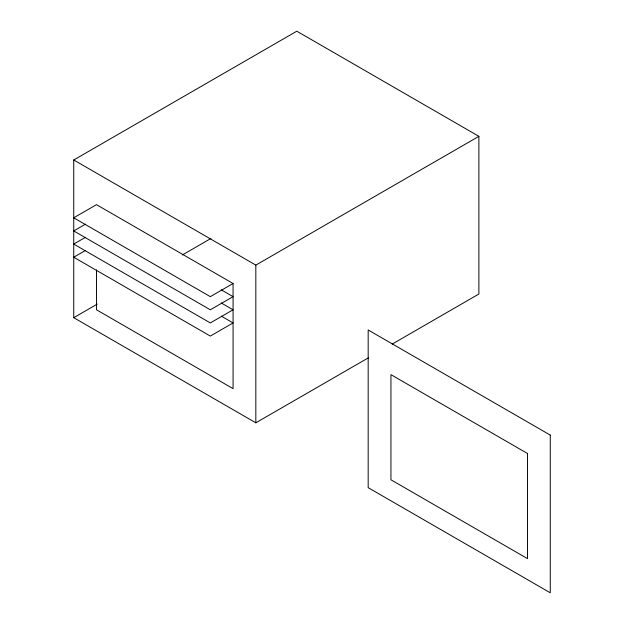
<?xml version="1.0" encoding="UTF-8"?>
<svg xmlns="http://www.w3.org/2000/svg" width="624" height="624" viewBox="0 0 624 624"><rect width="100%" height="100%" fill="white"/><g stroke="black" fill="none" stroke-linecap="round" stroke-linejoin="round"><path stroke-width="0.94" d="M368.628 357.685L255.832 422.807L73.741 317.678L73.741 159.986L296.806 31.2L478.889 136.328L478.889 294.021L392.192 344.081M85.543 224.133L73.741 230.942L210.311 309.793L233.072 296.65L221.27 289.84M85.543 237.276L73.741 244.085L210.311 322.936L233.072 309.793L221.27 302.975M85.543 250.411L73.741 257.228L210.311 336.079L233.072 322.936L221.27 316.118M73.741 317.678L97.313 304.075M182.325 254.99L210.943 238.462M73.741 159.986L255.832 265.114L478.889 136.328M233.072 283.507L210.311 296.65L73.741 217.807L96.502 204.664L233.072 283.507L233.072 388.643L96.502 309.793L96.502 269.88M255.832 265.114L255.832 422.807M550.267 435.1L368.176 329.971L368.176 487.664L550.267 592.792L550.267 435.1M527.498 453.5L390.936 374.65L390.936 479.786L527.498 558.628L527.498 453.5"/></g></svg>
